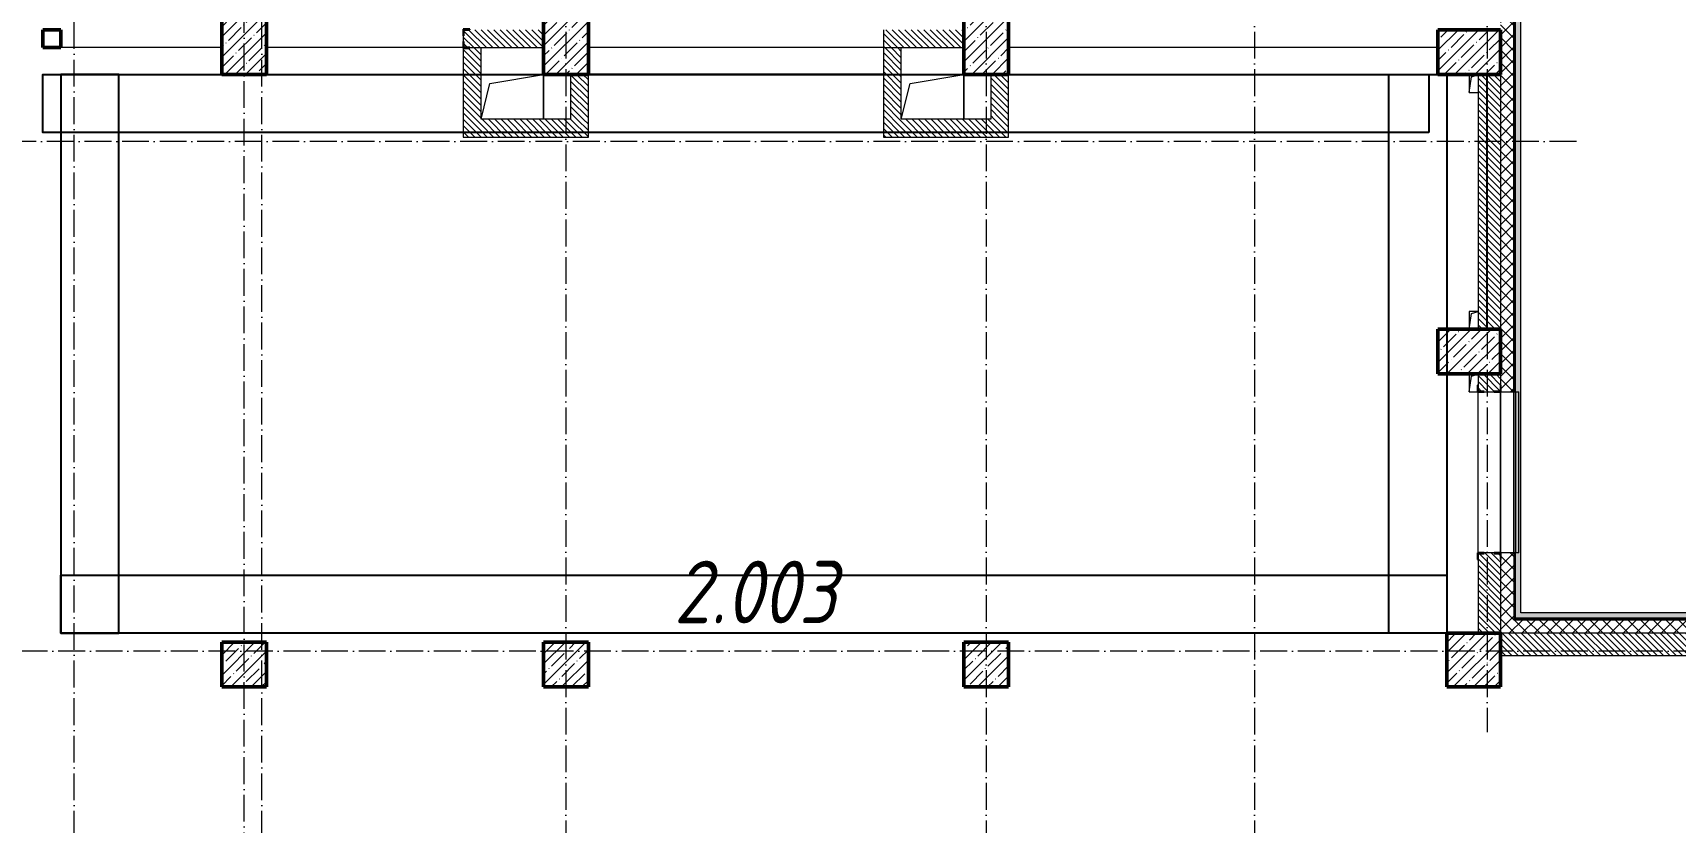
# Model space of a CAD drawing. Header units: millimetres. Extents: x -136833 to 49383, y -8033 to 344618.
# Drawn here: x -124146 to -105781, y 311465 to 320293 of the extents above; entities that cross this region are included whole.
import ezdxf

# ---------------------------------------------------------------- set-up
doc = ezdxf.new("R2010")
doc.units = ezdxf.units.MM
doc.linetypes.add('50_200_ШТРИХ_1Т_ш5_п1_п1_', pattern=[700, 500, -100, 0, -100])
for name, color, linetype, lineweight in [('A-FLOR-____-OTLN', 7, 'Continuous', 9), ('A-GENM-____-MCUT', 7, 'Continuous', 25), ('A-GENM-____-OTLN', 7, 'Continuous', 9), ('A-GENM-____-OTLN-1', 7, 'Continuous', 25), ('A-GLAZ-____-OTLN', 7, 'Continuous', 9), ('A-WALL-____-MCUT', 7, 'Continuous', 13), ('A-WALL-____-MCUT-1', 7, 'Continuous', 9), ('A-WALL-____-OTLN', 7, 'Continuous', 9), ('A-WALL-____-PATT-1', 7, 'Continuous', 9), ('A-WALL-FNSH-MCUT-1', 7, 'Continuous', 9), ('I-WALL-____-OTLN', 7, 'Continuous', 9), ('S-COLS-____-MCUT', 7, 'Continuous', 50), ('S-COLS-____-OTLN', 7, 'Continuous', 9), ('S-GRID-____-OTLN-1', 7, '50_200_ШТРИХ_1Т_ш5_п1_п1_', 9), ('Марки помещений', 7, 'Continuous', 9)]:
    doc.layers.add(name, color=color, linetype=linetype, lineweight=lineweight)
doc.layers.add('A-GLAZ-____-OTLN-1', color=7, linetype='Continuous', lineweight=9, true_color=0xc0c0c0)
doc.styles.add('ISOCPEUR_I_2', font='isocpeui.ttf', dxfattribs={"width": 0.85, "height": 2.3})
pattern_1 = [(45, (-131434.41, 245796.49), (-70.71068, 70.71068), []), (135, (-131434.41, 245796.49), (-70.71068, -70.71068), [])]
pattern_2 = [(135, (-131434.413, 245796.486), (-35.35534, -35.35534), [])]

# ---------------------------------------------------------------- blocks, each defined once
blk = doc.blocks.new('BSC_Колонна _Прямоугольная - 500х800-V9-АР1_План отверстий 2 этажа в осях 1-64_Ю-ЯЯ')
at = {"layer": 'S-COLS-____-OTLN'}
h = blk.add_hatch(dxfattribs=at)
h.set_pattern_fill('FP_15', color=256, style=0, pattern_type=2)
h.set_pattern_definition([(45, (-9650, -74431.04), (-114.04925, 114.04925), []), (45, (-9535.95, -74431.04), (-114.04925, 114.04925), [201.613, -40.323, 3.353, -36.97])])
h.paths.add_polyline_path([(-250, -400), (250, -400), (250, 400), (-250, 400)], flags=0)
at = {"layer": 'S-COLS-____-MCUT'}
for p, q in [((250, 400), (-250, 400)), ((-250, 400), (-250, -400)), ((250, -400), (250, 400)), ((-250, -400), (250, -400))]:
    blk.add_line(p, q, dxfattribs=at)
blk = doc.blocks.new('BSC_Колонна _Прямоугольная - 500х500-25976076-АР1_План отверстий 2 этажа в осях 1-64_Ю-ЯЯ')
at = {"layer": 'S-COLS-____-OTLN'}
h = blk.add_hatch(dxfattribs=at)
h.set_pattern_fill('FP_16', color=256, style=0, pattern_type=2)
h.set_pattern_definition([(45, (-9650, -67431.04), (-114.04925, 114.04925), []), (45, (-9535.95, -67431.04), (-114.04925, 114.04925), [201.613, -40.323, 3.353, -36.97])])
h.paths.add_polyline_path([(-250, -250), (250, -250), (250, 250), (-250, 250)], flags=0)
at = {"layer": 'S-COLS-____-MCUT'}
for p, q in [((250, 250), (-250, 250)), ((-250, 250), (-250, -250)), ((250, -250), (250, 250)), ((-250, -250), (250, -250))]:
    blk.add_line(p, q, dxfattribs=at)
blk = doc.blocks.new('BSC_Колонна _Прямоугольная - 500х500-V10-АР1_План отверстий 2 этажа в осях 1-64_Ю-ЯЯ')
at = {"layer": 'S-COLS-____-OTLN'}
h = blk.add_hatch(dxfattribs=at)
h.set_pattern_fill('FP_18', color=256, style=0, pattern_type=2)
h.set_pattern_definition([(45, (-13250, -67431.04), (-114.04925, 114.04925), []), (45, (-13135.95, -67431.04), (-114.04925, 114.04925), [201.613, -40.323, 3.353, -36.97])])
h.paths.add_polyline_path([(-250, -250), (250, -250), (250, 250), (-250, 250)], flags=0)
at = {"layer": 'S-COLS-____-MCUT'}
for p, q in [((250, 250), (-250, 250)), ((-250, 250), (-250, -250)), ((250, -250), (250, 250)), ((-250, -250), (250, -250))]:
    blk.add_line(p, q, dxfattribs=at)
blk = doc.blocks.new('BSC_Колонна _Прямоугольная - 500х800-V65-АР1_План отверстий 2 этажа в осях 1-64_Ю-ЯЯ')
at = {"layer": 'S-COLS-____-OTLN'}
h = blk.add_hatch(dxfattribs=at)
h.set_pattern_fill('FP_76', color=256, style=0, pattern_type=2)
h.set_pattern_definition([(45, (-13250, -74431.04), (-114.04925, 114.04925), []), (45, (-13135.95, -74431.04), (-114.04925, 114.04925), [201.613, -40.323, 3.353, -36.97])])
h.paths.add_polyline_path([(-250, -400), (250, -400), (250, 400), (-250, 400)], flags=0)
at = {"layer": 'S-COLS-____-MCUT'}
for p, q in [((250, 400), (-250, 400)), ((-250, 400), (-250, -400)), ((250, -400), (250, 400)), ((-250, -400), (250, -400))]:
    blk.add_line(p, q, dxfattribs=at)
blk = doc.blocks.new('BSC_Колонна _Прямоугольная - 500х800-V66-АР1_План отверстий 2 этажа в осях 1-64_Ю-ЯЯ')
at = {"layer": 'S-COLS-____-OTLN'}
h = blk.add_hatch(dxfattribs=at)
h.set_pattern_fill('FP_77', color=256, style=0, pattern_type=2)
h.set_pattern_definition([(45, (-17950, -74431.04), (-114.04925, 114.04925), []), (45, (-17835.95, -74431.04), (-114.04925, 114.04925), [201.613, -40.323, 3.353, -36.97])])
h.paths.add_polyline_path([(-250, -400), (250, -400), (250, 400), (-250, 400)], flags=0)
at = {"layer": 'S-COLS-____-MCUT'}
for p, q in [((250, 400), (-250, 400)), ((-250, 400), (-250, -400)), ((250, -400), (250, 400)), ((-250, -400), (250, -400))]:
    blk.add_line(p, q, dxfattribs=at)
blk = doc.blocks.new('BSC_Колонна _Прямоугольная - 500х700-25976089-АР1_План отверстий 2 этажа в осях 1-64_Ю-ЯЯ')
at = {"layer": 'S-COLS-____-OTLN'}
h = blk.add_hatch(dxfattribs=at)
h.set_pattern_fill('FP_78', color=256, style=0, pattern_type=2)
h.set_pattern_definition([(315, (-74281.04, 23350), (114.04925, 114.04925), []), (315, (-74281.04, 23235.95), (114.04925, 114.04925), [201.613, -40.323, 3.353, -36.97])])
h.paths.add_polyline_path([(-250, -350), (250, -350), (250, 350), (-250, 350)], flags=0)
at = {"layer": 'S-COLS-____-MCUT'}
for p, q in [((250, 350), (-250, 350)), ((-250, 350), (-250, -350)), ((250, -350), (250, 350)), ((-250, -350), (250, -350))]:
    blk.add_line(p, q, dxfattribs=at)
blk = doc.blocks.new('BSC_Колонна _Прямоугольная - 500х700-V67-АР1_План отверстий 2 этажа в осях 1-64_Ю-ЯЯ')
at = {"layer": 'S-COLS-____-OTLN'}
h = blk.add_hatch(dxfattribs=at)
h.set_pattern_fill('FP_79', color=256, style=0, pattern_type=2)
h.set_pattern_definition([(315, (-70931.04, 23350), (114.04925, 114.04925), []), (315, (-70931.04, 23235.95), (114.04925, 114.04925), [201.613, -40.323, 3.353, -36.97])])
h.paths.add_polyline_path([(-250, -350), (250, -350), (250, 350), (-250, 350)], flags=0)
at = {"layer": 'S-COLS-____-MCUT'}
for p, q in [((250, 350), (-250, 350)), ((-250, 350), (-250, -350)), ((250, -350), (250, 350)), ((-250, -350), (250, -350))]:
    blk.add_line(p, q, dxfattribs=at)
blk = doc.blocks.new('BSC_Колонна _Прямоугольная - 500х500-V70-АР1_План отверстий 2 этажа в осях 1-64_Ю-ЯЯ')
at = {"layer": 'S-COLS-____-OTLN'}
h = blk.add_hatch(dxfattribs=at)
h.set_pattern_fill('FP_82', color=256, style=0, pattern_type=2)
h.set_pattern_definition([(45, (-17950, -67431.04), (-114.04925, 114.04925), []), (45, (-17835.95, -67431.04), (-114.04925, 114.04925), [201.613, -40.323, 3.353, -36.97])])
h.paths.add_polyline_path([(-250, -250), (250, -250), (250, 250), (-250, 250)], flags=0)
at = {"layer": 'S-COLS-____-MCUT'}
for p, q in [((250, 250), (-250, 250)), ((-250, 250), (-250, -250)), ((250, -250), (250, 250)), ((-250, -250), (250, -250))]:
    blk.add_line(p, q, dxfattribs=at)
blk = doc.blocks.new('BSC_Колонна _Прямоугольная - 600х600-V90-АР1_План отверстий 2 этажа в осях 1-64_Ю-ЯЯ')
at = {"layer": 'S-COLS-____-OTLN'}
h = blk.add_hatch(dxfattribs=at)
h.set_pattern_fill('FP_103', color=256, style=0, pattern_type=2)
h.set_pattern_definition([(45, (-23400, -67481.04), (-114.04925, 114.04925), []), (45, (-23285.95, -67481.04), (-114.04925, 114.04925), [201.613, -40.323, 3.353, -36.97])])
h.paths.add_polyline_path([(-300, -300), (300, -300), (300, 300), (-300, 300)], flags=0)
at = {"layer": 'S-COLS-____-MCUT'}
for p, q in [((300, 300), (-300, 300)), ((-300, 300), (-300, -300)), ((300, -300), (300, 300)), ((-300, -300), (300, -300))]:
    blk.add_line(p, q, dxfattribs=at)
blk = doc.blocks.new('Отлив_СКБ - Отлив витража_СФТК-31884011-АР1_План отверстий 2 этажа в осях 1-64_Ю-ЯЯ')
at = {"layer": 'A-GLAZ-____-OTLN-1'}
for points in [[(1800, 2), (1800, 37), (0, 37), (0, 2), (1715, 2)], [(1715, 0), (1800, 0), (1800, 2), (0, 2), (0, 0)]]:
    blk.add_hatch(color=256, dxfattribs=at).paths.add_polyline_path(points, flags=0)
at = {"layer": 'A-GLAZ-____-OTLN'}
for p, q in [((0, 3), (0, 37)), ((1800, 37), (0, 37)), ((0, 2), (1800, 2)), ((1800, 37), (1800, 3)), ((1800, 0), (0, 0))]:
    blk.add_line(p, q, dxfattribs=at)
blk = doc.blocks.new('Фахверк_СКБ_Уголок - 250_1500-27504248-АР1_План отверстий 2 этажа в осях 1-64_Ю-ЯЯ')
at = {"layer": 'A-GENM-____-MCUT'}
for p, q in [((200, 181), (125, 181)), ((125, 181), (125, 106)), ((125, 106), (131, 106)), ((131, 106), (131, 175)), ((131, 175), (200, 175)), ((200, 175), (200, 181)), ((131, -6), (125, -6)), ((125, -6), (125, -81)), ((125, -81), (200, -81)), ((131, -75), (131, -6)), ((200, -75), (131, -75)), ((200, -81), (200, -75))]:
    blk.add_line(p, q, dxfattribs=at)
blk = doc.blocks.new('AR_Отверстие прямоугольное _в плите_ - AR_Отверстие прямоугольное _в плите_-V174-АР1_План отверстий 2 этажа в осях 1-64_Ю-ЯЯ')
at = {"layer": 'A-GENM-____-OTLN'}
for p, q in [((-50, 100), (-50, -100)), ((-50, -100), (-25, 75)), ((-25, 75), (50, 100)), ((-50, -100), (44, -100))]:
    blk.add_line(p, q, dxfattribs=at)
blk = doc.blocks.new('AR_Отверстие прямоугольное _в плите_ - AR_Отверстие прямоугольное _в плите_-V169-АР1_План отверстий 2 этажа в осях 1-64_Ю-ЯЯ')
at = {"layer": 'A-GENM-____-OTLN'}
for p, q in [((50, 100), (-50, 100)), ((-50, 100), (-50, -100)), ((-50, -100), (-25, 75)), ((-25, 75), (50, 100))]:
    blk.add_line(p, q, dxfattribs=at)
blk = doc.blocks.new('AR_Отверстие прямоугольное _в плите_ - AR_Отверстие прямоугольное _в плите_-V168-АР1_План отверстий 2 этажа в осях 1-64_Ю-ЯЯ')
at = {"layer": 'A-GENM-____-OTLN'}
for p, q in [((-50, 100), (-50, -100)), ((-50, -100), (-25, 75)), ((-25, 75), (50, 100)), ((-50, -100), (50, -100))]:
    blk.add_line(p, q, dxfattribs=at)
blk = doc.blocks.new('AR_Отверстие прямоугольное _в плите_ - AR_Отверстие прямоугольное _в плите_-30553029-АР1_План отверстий 2 этажа в осях 1-64_Ю-ЯЯ')
at = {"layer": 'A-GENM-____-OTLN'}
for p, q in [((350, 250), (-350, 250)), ((-250, 150), (350, 250)), ((350, -250), (350, 250)), ((-350, -250), (-250, 150))]:
    blk.add_line(p, q, dxfattribs=at)
blk = doc.blocks.new('Отлив_СКБ1 - Отлив_Фасады на кровле-32719942-АР1_План отверстий 2 этажа в осях 1-64_Ю-ЯЯ')
at = {"layer": 'A-GLAZ-____-OTLN-1'}
blk.add_hatch(color=256, dxfattribs=at).paths.add_polyline_path([(18850, 170), (18850, 204), (20650, 204), (20650, 170), (21320, 170), (21320, 228), (228, 228), (170, 170), (2850, 170), (2850, 204), (4650, 204), (4650, 170), (6050, 170), (6050, 204), (7850, 204), (7850, 170), (9250, 170), (9250, 204), (11050, 204), (11050, 170), (12450, 170), (12450, 204), (14250, 204), (14250, 170), (15650, 170), (15650, 204), (17450, 204), (17450, 170), (18705, 170)], flags=0)
at = {"layer": 'A-GLAZ-____-OTLN'}
blk.add_line((21320, 228), (228, 228), dxfattribs=at)
blk = doc.blocks.new('Отлив_СКБ1 - Отлив_Фасады на кровле-32719945-АР1_План отверстий 2 этажа в осях 1-64_Ю-ЯЯ')
at = {"layer": 'A-GLAZ-____-OTLN-1'}
h = blk.add_hatch(color=256, dxfattribs=at)
h.paths.add_polyline_path([(17312, 170), (17254, 228), (9745, 228), (9745, 170), (14782, 170), (14782, 204), (16582, 204), (16582, 170), (17141, 170)], flags=0)
h.paths.add_polyline_path([(9682, 228), (9008, 228), (9008, 170), (9682, 170)], flags=0)
h.paths.add_polyline_path([(8945, 170), (8945, 228), (40, 228), (40, 170), (8666, 170)], flags=0)
h.paths.add_polyline_path([(18, 170), (18, 228), (2, 228), (2, 170)], flags=0)
at = {"layer": 'A-GLAZ-____-OTLN'}
for p, q in [((18, 228), (2, 228)), ((8945, 228), (40, 228)), ((9682, 228), (9008, 228)), ((17254, 228), (9745, 228))]:
    blk.add_line(p, q, dxfattribs=at)
blk = doc.blocks.new('Фахверк_СКБ_Уголок - 200_3550-28267367-АР1_План отверстий 2 этажа в осях 1-64_Ю-ЯЯ')
at = {"layer": 'A-GENM-____-MCUT'}
for p, q in [((200, 156), (125, 156)), ((125, 156), (125, 81)), ((125, 81), (131, 81)), ((131, 19), (125, 19)), ((125, 19), (125, -56)), ((131, 81), (131, 150)), ((131, 150), (200, 150)), ((131, -50), (131, 19)), ((200, 150), (200, 156)), ((125, -56), (200, -56)), ((200, -50), (131, -50)), ((200, -56), (200, -50))]:
    blk.add_line(p, q, dxfattribs=at)
blk = doc.blocks.new('BSC_Колонна _Прямоугольная1 - 200х200 _металл_-35201446-АР1_План отверстий 2 этажа в осях 1-64_Ю-ЯЯ')
at = {"layer": 'S-COLS-____-MCUT'}
for p, q in [((100, 100), (-100, 100)), ((-100, 100), (-100, -100)), ((100, -100), (100, 100)), ((-100, -100), (100, -100))]:
    blk.add_line(p, q, dxfattribs=at)
blk = doc.blocks.new('3эт')
at = {"layer": 'S-GRID-____-OTLN-1', "color": 251, "ltscale": 0.6, "true_color": 0x636466}
for p, q in [((291520.7, -33971.9), (291520.7, 4029.4)), ((293420.7, -33791.8), (293420.7, 4029.4)), ((297020.7, 4029.4), (297020.7, -33971.9)), ((301720.7, 4029.4), (301720.7, -33971.9)), ((304720.7, 4029.4), (304720.7, -33971.9)), ((307320.7, 4029.4), (307320.7, -20188)), ((293620.7, -33971.9), (293620.7, 3765.1)), ((308320.7, -13582.4), (279101.9, -13582.4)), ((387845.1, -19282.4), (279101.9, -19282.4))]:
    blk.add_line(p, q, dxfattribs=at)

msp = doc.modelspace()

# ---------------------------------------------------------------- hatches: boundary and pattern name
at = {"layer": 'A-WALL-____-PATT-1'}
h = msp.add_hatch(dxfattribs=at)
h.set_pattern_fill('FP_1', color=256, style=0, pattern_type=2)
h.set_pattern_definition(pattern_1)
h.paths.add_polyline_path([(-107734.4, 313727.5), (-107584.4, 313727.5), (-107584.4, 314477.5), (-107728.4, 314477.5), (-107728.4, 314402.5), (-107734.4, 314402.5), (-107734.4, 314322)], flags=0)
h.paths.add_polyline_path([(-107584.4, 316277.5), (-107584.4, 321314.5), (-107671.4, 321314.5), (-107671.4, 321308.5), (-107734.4, 321308.5), (-107734.4, 316352.5), (-107728.4, 316352.5), (-107728.4, 316277.5), (-107588.3, 316277.5)], flags=0)
h.paths.add_polyline_path([(-107728.4, 321314.5), (-107719.4, 321314.5), (-107719.4, 321336.5), (-107728.4, 321335.9)], flags=0)
h.paths.add_polyline_path([(-107724.4, 321346.5), (-107719.4, 321347.2), (-107718.6, 321377.5), (-107584.4, 321377.5), (-107584.4, 322051.5), (-107719.4, 322051.5), (-107719.4, 322114.5), (-107728.4, 322114.5), (-107728.4, 322057.5), (-107734.4, 322057.5), (-107734.4, 321867.5), (-107714.4, 321866.9), (-107714.4, 321857.5), (-107734.4, 321856.9), (-107734.4, 321371.5), (-107728.4, 321371.5), (-107728.4, 321347.2), (-107724.4, 321347.2)], flags=0)
h.paths.add_polyline_path([(-107671.4, 322114.5), (-107584.4, 322114.5), (-107584.4, 331477.5), (-107734.4, 331477.5), (-107734.4, 322120.5), (-107671.4, 322120.5)], flags=0)
h = msp.add_hatch(dxfattribs=at)
h.set_pattern_fill('FP_6', color=256, style=0, pattern_type=2)
h.set_pattern_definition(pattern_2)
h.paths.add_polyline_path([(-119077.1, 320127.5), (-118434.4, 320127.5), (-118434.4, 320327.5), (-119328.4, 320327.5), (-119328.4, 320258.5), (-119334.4, 320258.5), (-119334.4, 320196.5), (-119328.4, 320196.5), (-119328.4, 320127.5), (-119259.4, 320127.5)], flags=0)
h = msp.add_hatch(dxfattribs=at)
h.set_pattern_fill('FP_6', color=256, style=0, pattern_type=2)
h.set_pattern_definition(pattern_2)
h.paths.add_polyline_path([(-114634.4, 320127.5), (-113734.4, 320127.5), (-113734.4, 320327.5), (-114634.4, 320327.5)], flags=0)
h = msp.add_hatch(dxfattribs=at)
h.set_pattern_fill('FP_6', color=256, style=0, pattern_type=2)
h.set_pattern_definition(pattern_2)
h.paths.add_polyline_path([(-119334.4, 319127.5), (-119134.4, 319127.5), (-119134.4, 320127.5), (-119259.4, 320127.5), (-119259.4, 320121.5), (-119334.4, 320121.5), (-119334.4, 319165.2)], flags=0)
h = msp.add_hatch(dxfattribs=at)
h.set_pattern_fill('FP_6', color=256, style=0, pattern_type=2)
h.set_pattern_definition(pattern_2)
h.paths.add_polyline_path([(-114434.4, 319127.5), (-114434.4, 320127.5), (-114634.4, 320127.5), (-114634.4, 319127.5)], flags=0)
h = msp.add_hatch(dxfattribs=at)
h.set_pattern_fill('FP_6', color=256, style=0, pattern_type=2)
h.set_pattern_definition(pattern_2)
h.paths.add_polyline_path([(-117934.4, 319327.5), (-117934.4, 319827.5), (-118134.4, 319827.5), (-118134.4, 319327.5)], flags=0)
h = msp.add_hatch(dxfattribs=at)
h.set_pattern_fill('FP_6', color=256, style=0, pattern_type=2)
h.set_pattern_definition(pattern_2)
h.paths.add_polyline_path([(-113234.4, 319327.5), (-113234.4, 319827.5), (-113434.4, 319827.5), (-113434.4, 319327.5)], flags=0)
h = msp.add_hatch(dxfattribs=at)
h.set_pattern_fill('FP_6', color=256, style=0, pattern_type=2)
h.set_pattern_definition(pattern_2)
h.paths.add_polyline_path([(-107734.4, 316977.5), (-107734.4, 319827.5), (-107984.4, 319827.5), (-107984.4, 316977.5)], flags=0)
h = msp.add_hatch(dxfattribs=at)
h.set_pattern_fill('FP_6', color=256, style=0, pattern_type=2)
h.set_pattern_definition(pattern_2)
h.paths.add_polyline_path([(-119134.4, 319127.5), (-117934.4, 319127.5), (-117934.4, 319327.5), (-119134.4, 319327.5), (-119134.4, 319165.2)], flags=0)
h = msp.add_hatch(dxfattribs=at)
h.set_pattern_fill('FP_6', color=256, style=0, pattern_type=2)
h.set_pattern_definition(pattern_2)
h.paths.add_polyline_path([(-114434.4, 319127.5), (-113234.4, 319127.5), (-113234.4, 319327.5), (-114434.4, 319327.5), (-114434.4, 319165.2)], flags=0)
h = msp.add_hatch(dxfattribs=at)
h.set_pattern_fill('FP_6', color=256, style=0, pattern_type=2)
h.set_pattern_definition(pattern_2)
h.paths.add_polyline_path([(-107984.4, 313577.5), (-107734.4, 313577.5), (-107734.4, 314471.5), (-107803.4, 314471.5), (-107803.4, 314477.5), (-107915.4, 314477.5), (-107915.4, 314471.5), (-107984.4, 314471.5), (-107984.4, 314322)], flags=0)
h.paths.add_polyline_path([(-107803.4, 316277.5), (-107803.4, 316283.5), (-107734.4, 316283.5), (-107734.4, 316477.5), (-107984.4, 316477.5), (-107984.4, 316283.5), (-107915.4, 316283.5), (-107915.4, 316277.5)], flags=0)
h = msp.add_hatch(dxfattribs=at)
h.set_pattern_fill('FP_1', color=256, style=0, pattern_type=2)
h.set_pattern_definition(pattern_1)
h.paths.add_polyline_path([(-86234.4, 313577.5), (-86219.4, 313577.5), (-86219.4, 313727.5), (-87084.4, 313727.5), (-87084.4, 313577.5), (-86378.3, 313577.5)], flags=0)
h.paths.add_polyline_path([(-89913.3, 313577.5), (-88884.4, 313577.5), (-88884.4, 313727.5), (-90284.4, 313727.5), (-90284.4, 313583.5), (-90209.4, 313583.5), (-90209.4, 313577.5)], flags=0)
h.paths.add_polyline_path([(-92184.4, 313577.5), (-92159.4, 313577.5), (-92159.4, 313583.5), (-92084.4, 313583.5), (-92084.4, 313727.5), (-93484.4, 313727.5), (-93484.4, 313583.5), (-93409.4, 313583.5), (-93409.4, 313577.5), (-92564.6, 313577.5)], flags=0)
h.paths.add_polyline_path([(-96099.6, 313577.5), (-95359.4, 313577.5), (-95359.4, 313583.5), (-95284.4, 313583.5), (-95284.4, 313727.5), (-96684.4, 313727.5), (-96684.4, 313583.5), (-96609.4, 313583.5), (-96609.4, 313577.5)], flags=0)
h.paths.add_polyline_path([(-98559.4, 313577.5), (-98559.4, 313583.5), (-98484.4, 313583.5), (-98484.4, 313727.5), (-99884.4, 313727.5), (-99884.4, 313583.5), (-99809.4, 313583.5), (-99809.4, 313577.5), (-98750.8, 313577.5)], flags=0)
h.paths.add_polyline_path([(-101759.4, 313577.5), (-101759.4, 313583.5), (-101684.4, 313583.5), (-101684.4, 313727.5), (-103084.4, 313727.5), (-103084.4, 313583.5), (-103009.4, 313583.5), (-103009.4, 313577.5), (-102184.4, 313577.5)], flags=0)
h.paths.add_polyline_path([(-104959.4, 313577.5), (-104959.4, 313583.5), (-104884.4, 313583.5), (-104884.4, 313727.5), (-107734.4, 313727.5), (-107734.4, 313577.5), (-106704.6, 313577.5)], flags=0)
h = msp.add_hatch(dxfattribs=at)
h.set_pattern_fill('FP_6', color=256, style=0, pattern_type=2)
h.set_pattern_definition(pattern_2)
h.paths.add_polyline_path([(-103009.4, 313327.5), (-102784.4, 313327.5), (-102784.4, 313577.5), (-103078.4, 313577.5), (-103078.4, 313508.5), (-103084.4, 313508.5), (-103084.4, 313396.5), (-103078.4, 313396.5), (-103078.4, 313327.5)], flags=0)
h.paths.add_polyline_path([(-104937.1, 313327.5), (-104890.4, 313327.5), (-104890.4, 313396.5), (-104884.4, 313396.5), (-104884.4, 313508.5), (-104890.4, 313508.5), (-104890.4, 313577.5), (-107734.4, 313577.5), (-107734.4, 313327.5), (-104959.4, 313327.5)], flags=0)

# ---------------------------------------------------------------- linework, layer by layer
for points in [[(-108534.4, 319177.5), (-124034.4, 319177.5), (-124034.4, 319827.5), (-108534.4, 319827.5)], [(-123834.4, 313577.5), (-123184.4, 313577.5), (-123184.4, 319827.5), (-123834.4, 319827.5)], [(-108334.4, 313577.5), (-108984.4, 313577.5), (-108984.4, 319827.5), (-108334.4, 319827.5)], [(-108334.4, 313577.5), (-123834.4, 313577.5), (-123834.4, 314227.5), (-108334.4, 314227.5)]]:
    msp.add_lwpolyline(points, close=True)
for points in [[(-114634.4, 319827.5), (-117934.4, 319827.5)], [(-107884.4, 316977.5), (-107884.4, 319827.5)]]:
    msp.add_lwpolyline(points)
at = {"layer": 'A-FLOR-____-OTLN'}
for p, q in [((-119134.4, 319827.5), (-118434.4, 319827.5)), ((-118434.4, 319827.5), (-118434.4, 319327.5)), ((-114434.4, 319827.5), (-113734.4, 319827.5)), ((-113734.4, 319827.5), (-113734.4, 319327.5))]:
    msp.add_line(p, q, dxfattribs=at)
at = {"layer": 'A-WALL-____-MCUT'}
for p, q in [((-114634.4, 320327.5), (-114634.4, 319127.5)), ((-119334.4, 320258.5), (-119334.4, 320196.5)), ((-119334.4, 320121.5), (-119334.4, 319127.5)), ((-119259.4, 320127.5), (-118434.4, 320127.5)), ((-119134.4, 319327.5), (-119134.4, 320127.5)), ((-114634.4, 320127.5), (-113734.4, 320127.5)), ((-114434.4, 319327.5), (-114434.4, 320127.5)), ((-118134.4, 319827.5), (-118134.4, 319327.5)), ((-117934.4, 319127.5), (-117934.4, 319827.5)), ((-113434.4, 319827.5), (-113434.4, 319327.5)), ((-113234.4, 319127.5), (-113234.4, 319827.5)), ((-107984.4, 319827.5), (-107984.4, 316977.5)), ((-107734.4, 319827.5), (-107734.4, 316977.5)), ((-118134.4, 319327.5), (-119134.4, 319327.5)), ((-113434.4, 319327.5), (-114434.4, 319327.5)), ((-119334.4, 319127.5), (-117934.4, 319127.5)), ((-114634.4, 319127.5), (-113234.4, 319127.5)), ((-107984.4, 316477.5), (-107984.4, 316352.5)), ((-107734.4, 316477.5), (-107734.4, 316352.5)), ((-107915.4, 316277.5), (-107803.4, 316277.5)), ((-107803.4, 314477.5), (-107915.4, 314477.5)), ((-107984.4, 314402.5), (-107984.4, 313577.5)), ((-107734.4, 314402.5), (-107734.4, 313577.5)), ((-104959.4, 313577.5), (-107734.4, 313577.5)), ((-107734.4, 313327.5), (-104959.4, 313327.5))]:
    msp.add_line(p, q, dxfattribs=at)
at = {"layer": 'A-WALL-____-MCUT-1'}
for p, q in [((-107584.4, 316277.5), (-107584.4, 321314.5)), ((-107578.4, 316277.5), (-107578.4, 321314.5)), ((-107572.4, 316277.5), (-107572.4, 321314.5)), ((-107728.4, 316277.5), (-107584.4, 316277.5)), ((-107584.4, 314477.5), (-107728.4, 314477.5)), ((-107584.4, 314477.5), (-107584.4, 313727.5)), ((-107578.4, 313727.5), (-107578.4, 314477.5)), ((-107572.4, 313727.5), (-107572.4, 314477.5)), ((-104884.4, 313739.5), (-107584.4, 313739.5)), ((-104884.4, 313733.5), (-107584.4, 313733.5)), ((-107584.4, 313727.5), (-104884.4, 313727.5))]:
    msp.add_line(p, q, dxfattribs=at)
at = {"layer": 'A-WALL-____-OTLN'}
for p, q in [((-107984.4, 314477.5), (-107984.4, 316277.5)), ((-107734.4, 314477.5), (-107734.4, 316277.5)), ((-107734.4, 316277.5), (-107734.4, 314477.5)), ((-107584.4, 314477.5), (-107584.4, 316277.5))]:
    msp.add_line(p, q, dxfattribs=at)
at = {"layer": 'A-WALL-FNSH-MCUT-1'}
for p, q in [((-107564.4, 316277.5), (-107564.4, 321314.5)), ((-107584.4, 316277.5), (-107564.4, 316277.5)), ((-107564.4, 314477.5), (-107584.4, 314477.5)), ((-107564.4, 313727.5), (-107564.4, 314477.5)), ((-104884.4, 313747.5), (-107584.4, 313747.5))]:
    msp.add_line(p, q, dxfattribs=at)
at = {"layer": 'I-WALL-____-OTLN'}
for p, q in [((-122034.4, 320127.5), (-123834.4, 320127.5)), ((-119334.4, 320127.5), (-121534.4, 320127.5)), ((-114634.4, 320127.5), (-117934.4, 320127.5)), ((-108434.4, 320127.5), (-113234.4, 320127.5))]:
    msp.add_line(p, q, dxfattribs=at)

# ---------------------------------------------------------------- block references
msp.add_blockref('3эт', (-415205.1, 332659.9))
at = {"layer": 'A-GENM-____-OTLN'}
for name, p in [('AR_Отверстие прямоугольное _в плите_ - AR_Отверстие прямоугольное _в плите_-30553029-АР1_План отверстий 2 этажа в осях 1-64_Ю-ЯЯ', (-118784.4, 319577.5)), ('AR_Отверстие прямоугольное _в плите_ - AR_Отверстие прямоугольное _в плите_-30553029-АР1_План отверстий 2 этажа в осях 1-64_Ю-ЯЯ', (-114084.4, 319577.5)), ('AR_Отверстие прямоугольное _в плите_ - AR_Отверстие прямоугольное _в плите_-V168-АР1_План отверстий 2 этажа в осях 1-64_Ю-ЯЯ', (-108034.4, 319727.5)), ('AR_Отверстие прямоугольное _в плите_ - AR_Отверстие прямоугольное _в плите_-V169-АР1_План отверстий 2 этажа в осях 1-64_Ю-ЯЯ', (-108034.4, 317077.5)), ('AR_Отверстие прямоугольное _в плите_ - AR_Отверстие прямоугольное _в плите_-V174-АР1_План отверстий 2 этажа в осях 1-64_Ю-ЯЯ', (-108034.4, 316377.5))]:
    msp.add_blockref(name, p, dxfattribs=at)
at = {"layer": 'A-GENM-____-OTLN-1'}
msp.add_blockref('Фахверк_СКБ_Уголок - 200_3550-28267367-АР1_План отверстий 2 этажа в осях 1-64_Ю-ЯЯ', (-119459.4, 320177.5), dxfattribs=at)
for p, rotation in [((-107809.4, 316152.5), 89.99999999999991), ((-107909.4, 314602.5), 269.9999999999999)]:
    msp.add_blockref('Фахверк_СКБ_Уголок - 250_1500-27504248-АР1_План отверстий 2 этажа в осях 1-64_Ю-ЯЯ', p, dxfattribs=dict(at, rotation=rotation))
at = {"layer": 'A-GLAZ-____-OTLN'}
for name, p, rotation in [('Отлив_СКБ1 - Отлив_Фасады на кровле-32719945-АР1_План отверстий 2 этажа в осях 1-64_Ю-ЯЯ', (-107734.4, 331059.5), 269.9999999999997), ('Отлив_СКБ - Отлив витража_СФТК-31884011-АР1_План отверстий 2 этажа в осях 1-64_Ю-ЯЯ', (-107567.4, 316277.5), 269.9999999999995)]:
    msp.add_blockref(name, p, dxfattribs=dict(at, rotation=rotation))
msp.add_blockref('Отлив_СКБ1 - Отлив_Фасады на кровле-32719942-АР1_План отверстий 2 этажа в осях 1-64_Ю-ЯЯ', (-107734.4, 313577.5), dxfattribs=at)
at = {"layer": 'S-COLS-____-OTLN'}
for name, p in [('BSC_Колонна _Прямоугольная - 500х800-V9-АР1_План отверстий 2 этажа в осях 1-64_Ю-ЯЯ', (-121784.4, 320227.5)), ('BSC_Колонна _Прямоугольная - 500х800-V65-АР1_План отверстий 2 этажа в осях 1-64_Ю-ЯЯ', (-118184.4, 320227.5)), ('BSC_Колонна _Прямоугольная - 500х800-V66-АР1_План отверстий 2 этажа в осях 1-64_Ю-ЯЯ', (-113484.4, 320227.5)), ('BSC_Колонна _Прямоугольная - 600х600-V90-АР1_План отверстий 2 этажа в осях 1-64_Ю-ЯЯ', (-108034.4, 313277.5)), ('BSC_Колонна _Прямоугольная - 500х500-25976076-АР1_План отверстий 2 этажа в осях 1-64_Ю-ЯЯ', (-121784.4, 313227.5)), ('BSC_Колонна _Прямоугольная - 500х500-V10-АР1_План отверстий 2 этажа в осях 1-64_Ю-ЯЯ', (-118184.4, 313227.5)), ('BSC_Колонна _Прямоугольная - 500х500-V70-АР1_План отверстий 2 этажа в осях 1-64_Ю-ЯЯ', (-113484.4, 313227.5))]:
    msp.add_blockref(name, p, dxfattribs=at)
for name, p, rotation in [('BSC_Колонна _Прямоугольная1 - 200х200 _металл_-35201446-АР1_План отверстий 2 этажа в осях 1-64_Ю-ЯЯ', (-123934.4, 320227.5), 270.0000000000001), ('BSC_Колонна _Прямоугольная - 500х700-25976089-АР1_План отверстий 2 этажа в осях 1-64_Ю-ЯЯ', (-108084.4, 320077.5), 89.9999999999999), ('BSC_Колонна _Прямоугольная - 500х700-V67-АР1_План отверстий 2 этажа в осях 1-64_Ю-ЯЯ', (-108084.4, 316727.5), 89.9999999999999)]:
    msp.add_blockref(name, p, dxfattribs=dict(at, rotation=rotation))

# ---------------------------------------------------------------- texts
at = {"layer": 'Марки помещений', "insert": (-116979.1, 314388.9), "char_height": 700, "width": 785.654, "attachment_point": 1, "style": 'ISOCPEUR_I_2'}
msp.add_mtext('2.003', dxfattribs=at)

doc.saveas('drawing.dxf')
